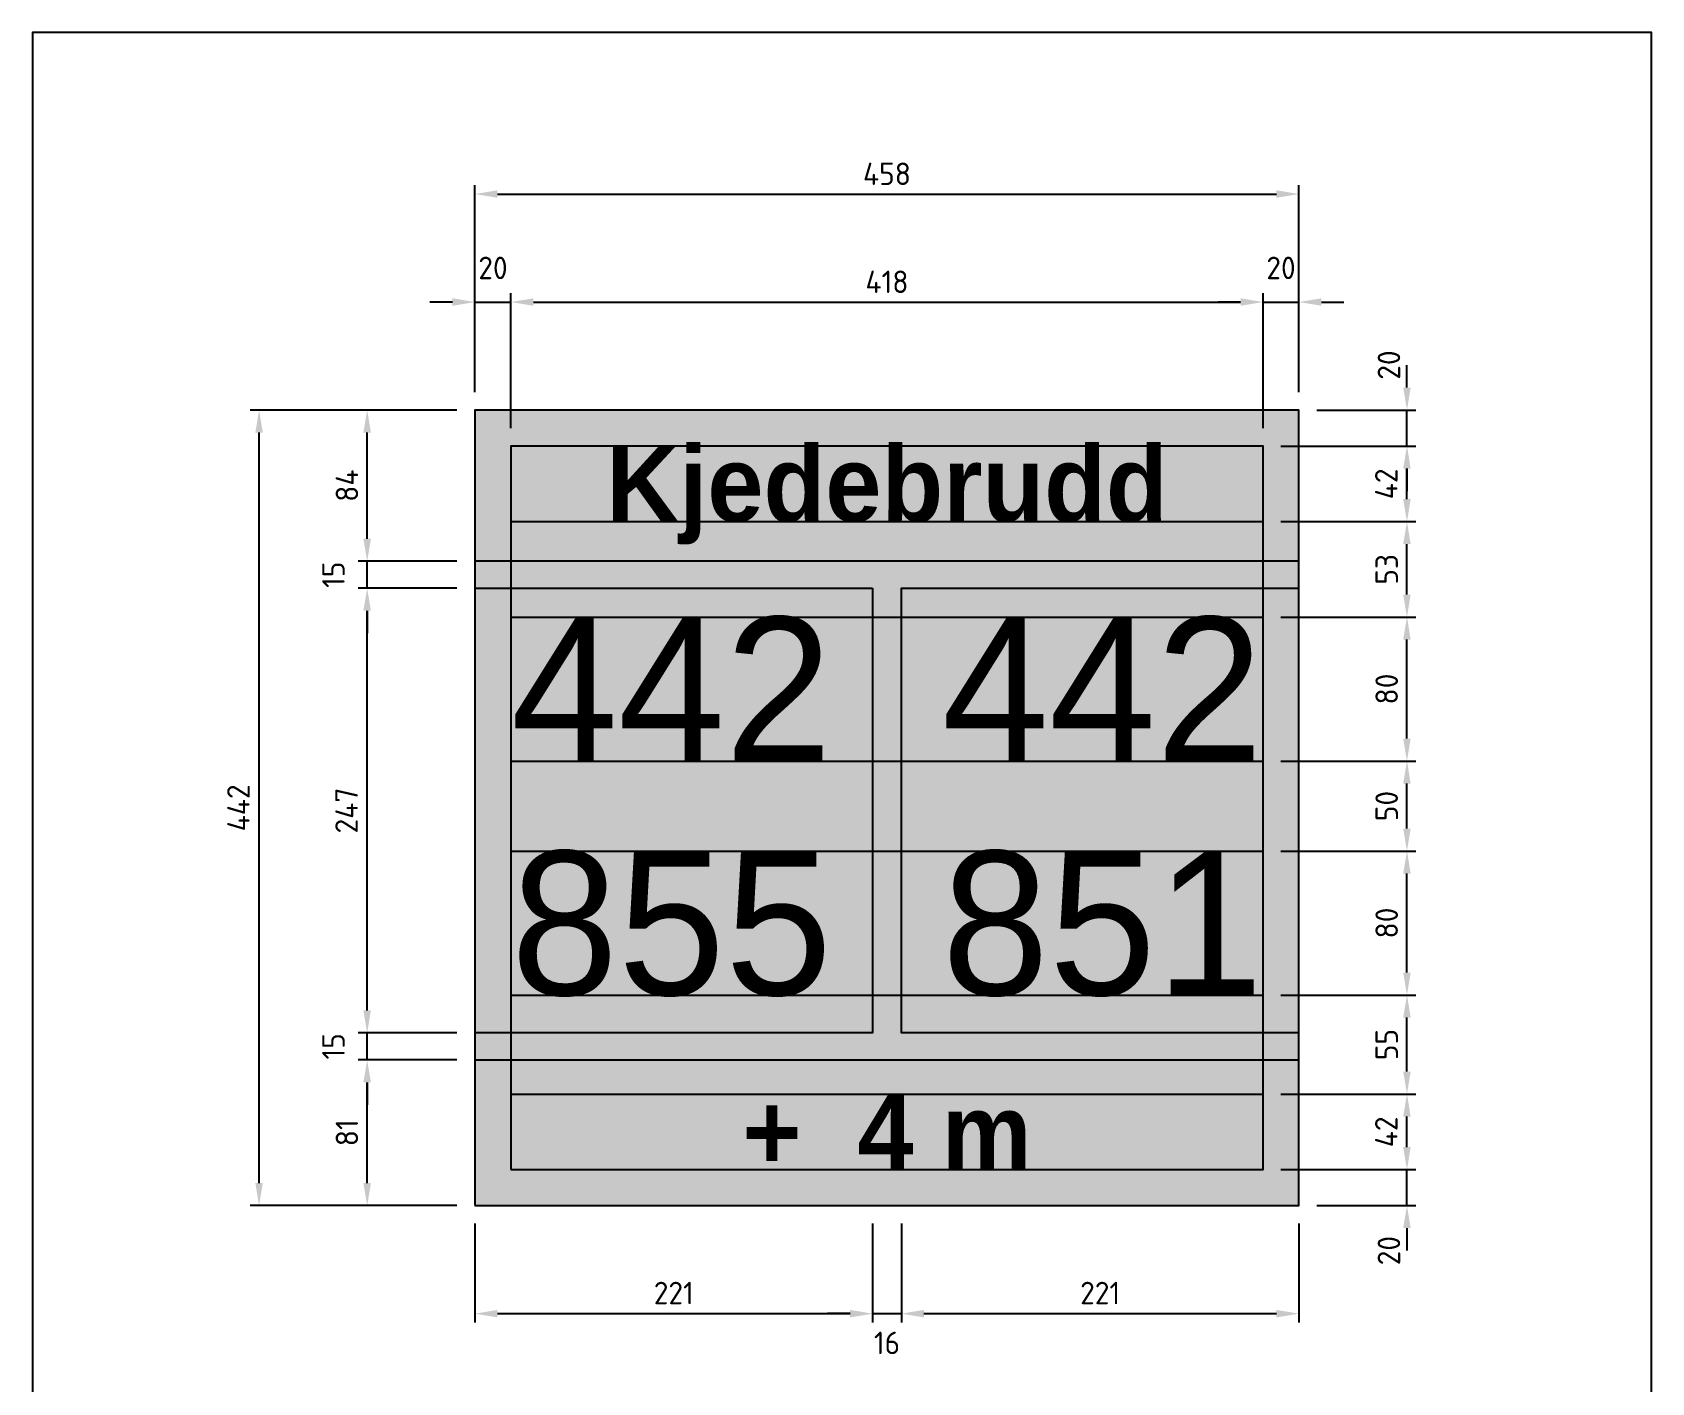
# Model space of a CAD drawing. Header units: millimetres. Extents: x 0 to 900, y 0 to 1385.
# Drawn here: x 0 to 900, y 635 to 1385 of the extents above; entities that cross this region are included whole.
import ezdxf

# ---------------------------------------------------------------- set-up
doc = ezdxf.new("R2010")
doc.units = ezdxf.units.MM
for name, color, linetype in [('DIM-ISO_1-10', 4, 'Continuous'), ('RAMME', 7, 'Continuous'), ('Skilt', 7, 'Continuous'), ('Skilt-kontur', 4, 'Continuous'), ('Skilt-tekst', 250, 'Continuous'), ('Skravur-Sort', 250, 'Continuous')]:
    doc.layers.add(name, color=color, linetype=linetype)
doc.layers.add('Hjelpelinjer', color=41, linetype='Continuous', plot=False)
doc.layers.add('Skravur-Gul', color=7, linetype='Continuous', true_color=0xffcc1f)
doc.styles.add('ISO25', font='ISO3098.shx')
doc.styles.add('NSB Myriad Semibold', font='Myrsmbd.ttf')
doc.dimstyles.new('DIM-ISO_1-5', dxfattribs={"dimscale": 5, "dimtxt": 2.5, "dimasz": 2.5, "dimexe": 1, "dimexo": 2, "dimgap": 1, "dimtad": 1, "dimdec": 0, "dimdsep": 46, "dimtxsty": 'ISO25', "dimcen": 0, "dimclrd": 256, "dimclre": 256, "dimclrt": 2, "dimadec": 0, "dimazin": 0, "dimtp": 0.1, "dimtm": 0.1, "dimtfac": 0.71, "dimtdec": 0, "dimtmove": 0, "dimatfit": 3, "dimfxl": 1, "dimtzin": 0, "dimarcsym": 0})

# ---------------------------------------------------------------- blocks, each defined once
blk = doc.blocks.new('*D8')
at = {"layer": 'Defpoints', "color": 0, "transparency": 16777216}
for p in [(186.08, 814.19), (246, 814.19), (246, 733.19)]:
    blk.add_point(p, dxfattribs=at)
at = {"layer": 'DIM-ISO_1-10', "lineweight": -2, "transparency": 16777216}
for p, q in [((236, 814.19), (181.08, 814.19)), ((186.08, 745.69), (186.08, 801.69)), ((236, 733.19), (181.08, 733.19))]:
    blk.add_line(p, q, dxfattribs=at)
at = {"layer": 'DIM-ISO_1-10', "transparency": 16777216}
for points in [[(183.99, 801.69), (188.16, 801.69), (186.08, 814.19)], [(183.99, 745.69), (188.16, 745.69), (186.08, 733.19)]]:
    blk.add_solid(points, dxfattribs=at)
at = {"layer": 'DIM-ISO_1-10', "color": 2, "transparency": 16777216, "insert": (174.83, 773.69), "char_height": 12.5, "attachment_point": 5, "rotation": 90, "style": 'ISO25'}
blk.add_mtext('81', dxfattribs=at)
blk = doc.blocks.new('*D9')
at = {"layer": 'Defpoints', "color": 0, "transparency": 16777216}
for p in [(186.08, 829.19), (246, 829.19), (246, 814.19)]:
    blk.add_point(p, dxfattribs=at)
at = {"layer": 'DIM-ISO_1-10', "lineweight": -2, "transparency": 16777216}
for p, q in [((186.08, 841.69), (186.08, 854.19)), ((236, 829.19), (181.08, 829.19)), ((186.08, 814.19), (186.08, 829.19)), ((236, 814.19), (181.08, 814.19)), ((186.08, 801.69), (186.08, 789.19))]:
    blk.add_line(p, q, dxfattribs=at)
at = {"layer": 'DIM-ISO_1-10', "transparency": 16777216}
for points in [[(183.99, 841.69), (188.16, 841.69), (186.08, 829.19)], [(183.99, 801.69), (188.16, 801.69), (186.08, 814.19)]]:
    blk.add_solid(points, dxfattribs=at)
at = {"layer": 'DIM-ISO_1-10', "color": 2, "transparency": 16777216, "insert": (167.33, 821.69), "char_height": 12.5, "attachment_point": 5, "rotation": 90, "style": 'ISO25'}
blk.add_mtext('15', dxfattribs=at)
blk = doc.blocks.new('*D10')
at = {"layer": 'Defpoints', "color": 0, "transparency": 16777216}
for p in [(186.08, 1076.19), (246, 1076.19), (246, 829.19)]:
    blk.add_point(p, dxfattribs=at)
at = {"layer": 'DIM-ISO_1-10', "lineweight": -2, "transparency": 16777216}
for p, q in [((236, 1076.19), (181.08, 1076.19)), ((186.08, 841.69), (186.08, 1063.69)), ((236, 829.19), (181.08, 829.19))]:
    blk.add_line(p, q, dxfattribs=at)
at = {"layer": 'DIM-ISO_1-10', "transparency": 16777216}
for points in [[(183.99, 1063.69), (188.16, 1063.69), (186.08, 1076.19)], [(183.99, 841.69), (188.16, 841.69), (186.08, 829.19)]]:
    blk.add_solid(points, dxfattribs=at)
at = {"layer": 'DIM-ISO_1-10', "color": 2, "transparency": 16777216, "insert": (174.61, 952.69), "char_height": 12.5, "attachment_point": 5, "rotation": 90, "style": 'ISO25'}
blk.add_mtext('247', dxfattribs=at)
blk = doc.blocks.new('*D11')
at = {"layer": 'Defpoints', "color": 0, "transparency": 16777216}
for p in [(186.08, 1091.19), (246, 1091.19), (246, 1076.19)]:
    blk.add_point(p, dxfattribs=at)
at = {"layer": 'DIM-ISO_1-10', "lineweight": -2, "transparency": 16777216}
for p, q in [((186.08, 1103.69), (186.08, 1116.19)), ((236, 1091.19), (181.08, 1091.19)), ((186.08, 1076.19), (186.08, 1091.19)), ((236, 1076.19), (181.08, 1076.19)), ((186.08, 1063.69), (186.08, 1051.19))]:
    blk.add_line(p, q, dxfattribs=at)
at = {"layer": 'DIM-ISO_1-10', "transparency": 16777216}
for points in [[(183.99, 1103.69), (188.16, 1103.69), (186.08, 1091.19)], [(183.99, 1063.69), (188.16, 1063.69), (186.08, 1076.19)]]:
    blk.add_solid(points, dxfattribs=at)
at = {"layer": 'DIM-ISO_1-10', "color": 2, "transparency": 16777216, "insert": (167.33, 1083.69), "char_height": 12.5, "attachment_point": 5, "rotation": 90, "style": 'ISO25'}
blk.add_mtext('15', dxfattribs=at)
blk = doc.blocks.new('*D12')
at = {"layer": 'Defpoints', "color": 0, "transparency": 16777216}
for p in [(186.08, 1175.19), (246, 1175.19), (246, 1091.19)]:
    blk.add_point(p, dxfattribs=at)
at = {"layer": 'DIM-ISO_1-10', "lineweight": -2, "transparency": 16777216}
for p, q in [((236, 1175.19), (181.08, 1175.19)), ((186.08, 1103.69), (186.08, 1162.69)), ((236, 1091.19), (181.08, 1091.19))]:
    blk.add_line(p, q, dxfattribs=at)
at = {"layer": 'DIM-ISO_1-10', "transparency": 16777216}
for points in [[(183.99, 1162.69), (188.16, 1162.69), (186.08, 1175.19)], [(183.99, 1103.69), (188.16, 1103.69), (186.08, 1091.19)]]:
    blk.add_solid(points, dxfattribs=at)
at = {"layer": 'DIM-ISO_1-10', "color": 2, "transparency": 16777216, "insert": (174.83, 1133.19), "char_height": 12.5, "attachment_point": 5, "rotation": 90, "style": 'ISO25'}
blk.add_mtext('84', dxfattribs=at)
blk = doc.blocks.new('*D13')
at = {"layer": 'Defpoints', "color": 0, "transparency": 16777216}
for p in [(266, 1235.19), (246, 1175.19), (266, 1155.19)]:
    blk.add_point(p, dxfattribs=at)
at = {"layer": 'DIM-ISO_1-10', "lineweight": -2, "transparency": 16777216}
for p, q in [((233.5, 1235.19), (221, 1235.19)), ((246, 1185.19), (246, 1240.19)), ((246, 1235.19), (266, 1235.19)), ((266, 1165.19), (266, 1240.19)), ((278.5, 1235.19), (291, 1235.19))]:
    blk.add_line(p, q, dxfattribs=at)
at = {"layer": 'DIM-ISO_1-10', "transparency": 16777216}
for points in [[(233.5, 1237.27), (233.5, 1233.1), (246, 1235.19)], [(278.5, 1237.27), (278.5, 1233.1), (266, 1235.19)]]:
    blk.add_solid(points, dxfattribs=at)
at = {"layer": 'DIM-ISO_1-10', "color": 2, "transparency": 16777216, "insert": (256, 1254.15), "char_height": 12.5, "attachment_point": 5, "style": 'ISO25'}
blk.add_mtext('20', dxfattribs=at)
blk = doc.blocks.new('*D14')
at = {"layer": 'Defpoints', "color": 0, "transparency": 16777216}
for p in [(684, 1235.19), (266, 1155.19), (684, 1155.19)]:
    blk.add_point(p, dxfattribs=at)
at = {"layer": 'DIM-ISO_1-10', "lineweight": -2, "transparency": 16777216}
for p, q in [((266, 1165.19), (266, 1240.19)), ((278.5, 1235.19), (671.5, 1235.19)), ((684, 1165.19), (684, 1240.19))]:
    blk.add_line(p, q, dxfattribs=at)
at = {"layer": 'DIM-ISO_1-10', "transparency": 16777216}
for points in [[(278.5, 1237.27), (278.5, 1233.1), (266, 1235.19)], [(671.5, 1237.27), (671.5, 1233.1), (684, 1235.19)]]:
    blk.add_solid(points, dxfattribs=at)
at = {"layer": 'DIM-ISO_1-10', "color": 2, "transparency": 16777216, "insert": (475, 1246.44), "char_height": 12.5, "attachment_point": 5, "style": 'ISO25'}
blk.add_mtext('418', dxfattribs=at)
blk = doc.blocks.new('*D15')
at = {"layer": 'Defpoints', "color": 0, "transparency": 16777216}
for p in [(704, 1235.19), (704, 1175.19), (684, 1155.19)]:
    blk.add_point(p, dxfattribs=at)
at = {"layer": 'DIM-ISO_1-10', "lineweight": -2, "transparency": 16777216}
for p, q in [((671.5, 1235.19), (659, 1235.19)), ((684, 1165.19), (684, 1240.19)), ((684, 1235.19), (704, 1235.19)), ((704, 1185.19), (704, 1240.19)), ((716.5, 1235.19), (729, 1235.19))]:
    blk.add_line(p, q, dxfattribs=at)
at = {"layer": 'DIM-ISO_1-10', "transparency": 16777216}
for points in [[(671.5, 1237.27), (671.5, 1233.1), (684, 1235.19)], [(716.5, 1237.27), (716.5, 1233.1), (704, 1235.19)]]:
    blk.add_solid(points, dxfattribs=at)
at = {"layer": 'DIM-ISO_1-10', "color": 2, "transparency": 16777216, "insert": (694, 1254.15), "char_height": 12.5, "attachment_point": 5, "style": 'ISO25'}
blk.add_mtext('20', dxfattribs=at)
blk = doc.blocks.new('*D16')
at = {"layer": 'Defpoints', "color": 0, "transparency": 16777216}
for p in [(684, 753.19), (764, 753.19), (704, 733.19)]:
    blk.add_point(p, dxfattribs=at)
at = {"layer": 'DIM-ISO_1-10', "lineweight": -2, "transparency": 16777216}
for p, q in [((764, 765.69), (764, 778.19)), ((694, 753.19), (769, 753.19)), ((764, 733.19), (764, 753.19)), ((714, 733.19), (769, 733.19)), ((764, 720.69), (764, 708.19))]:
    blk.add_line(p, q, dxfattribs=at)
at = {"layer": 'DIM-ISO_1-10', "transparency": 16777216}
for points in [[(761.92, 765.69), (766.08, 765.69), (764, 753.19)], [(761.92, 720.69), (766.08, 720.69), (764, 733.19)]]:
    blk.add_solid(points, dxfattribs=at)
at = {"layer": 'DIM-ISO_1-10', "color": 2, "transparency": 16777216, "insert": (754, 708.19), "char_height": 12.5, "attachment_point": 5, "rotation": 90, "style": 'ISO25'}
blk.add_mtext('20', dxfattribs=at)
blk = doc.blocks.new('*D17')
at = {"layer": 'Defpoints', "color": 0, "transparency": 16777216}
for p in [(684, 795.19), (764, 795.19), (684, 753.19)]:
    blk.add_point(p, dxfattribs=at)
at = {"layer": 'DIM-ISO_1-10', "lineweight": -2, "transparency": 16777216}
for p, q in [((694, 795.19), (769, 795.19)), ((764, 765.69), (764, 782.69)), ((694, 753.19), (769, 753.19))]:
    blk.add_line(p, q, dxfattribs=at)
at = {"layer": 'DIM-ISO_1-10', "transparency": 16777216}
for points in [[(761.92, 782.69), (766.08, 782.69), (764, 795.19)], [(761.92, 765.69), (766.08, 765.69), (764, 753.19)]]:
    blk.add_solid(points, dxfattribs=at)
at = {"layer": 'DIM-ISO_1-10', "color": 2, "transparency": 16777216, "insert": (752.53, 774.19), "char_height": 12.5, "attachment_point": 5, "rotation": 90, "style": 'ISO25'}
blk.add_mtext('42', dxfattribs=at)
blk = doc.blocks.new('*D18')
at = {"layer": 'Defpoints', "color": 0, "transparency": 16777216}
for p in [(684, 850.19), (764, 850.19), (684, 795.19)]:
    blk.add_point(p, dxfattribs=at)
at = {"layer": 'DIM-ISO_1-10', "lineweight": -2, "transparency": 16777216}
for p, q in [((694, 850.19), (769, 850.19)), ((764, 807.69), (764, 837.69)), ((694, 795.19), (769, 795.19))]:
    blk.add_line(p, q, dxfattribs=at)
at = {"layer": 'DIM-ISO_1-10', "transparency": 16777216}
for points in [[(761.92, 837.69), (766.08, 837.69), (764, 850.19)], [(761.92, 807.69), (766.08, 807.69), (764, 795.19)]]:
    blk.add_solid(points, dxfattribs=at)
at = {"layer": 'DIM-ISO_1-10', "color": 2, "transparency": 16777216, "insert": (752.75, 822.69), "char_height": 12.5, "attachment_point": 5, "rotation": 90, "style": 'ISO25'}
blk.add_mtext('55', dxfattribs=at)
blk = doc.blocks.new('*D19')
at = {"layer": 'Defpoints', "color": 0, "transparency": 16777216}
for p in [(684, 930.19), (764, 930.19), (684, 850.19)]:
    blk.add_point(p, dxfattribs=at)
at = {"layer": 'DIM-ISO_1-10', "lineweight": -2, "transparency": 16777216}
for p, q in [((694, 930.19), (769, 930.19)), ((764, 862.69), (764, 917.69)), ((694, 850.19), (769, 850.19))]:
    blk.add_line(p, q, dxfattribs=at)
at = {"layer": 'DIM-ISO_1-10', "transparency": 16777216}
for points in [[(761.92, 917.69), (766.08, 917.69), (764, 930.19)], [(761.92, 862.69), (766.08, 862.69), (764, 850.19)]]:
    blk.add_solid(points, dxfattribs=at)
at = {"layer": 'DIM-ISO_1-10', "color": 2, "transparency": 16777216, "insert": (752.75, 890.19), "char_height": 12.5, "attachment_point": 5, "rotation": 90, "style": 'ISO25'}
blk.add_mtext('80', dxfattribs=at)
blk = doc.blocks.new('*D20')
at = {"layer": 'Defpoints', "color": 0, "transparency": 16777216}
for p in [(684, 980.19), (764, 980.19), (684, 930.19)]:
    blk.add_point(p, dxfattribs=at)
at = {"layer": 'DIM-ISO_1-10', "lineweight": -2, "transparency": 16777216}
for p, q in [((694, 980.19), (769, 980.19)), ((764, 942.69), (764, 967.69)), ((694, 930.19), (769, 930.19))]:
    blk.add_line(p, q, dxfattribs=at)
at = {"layer": 'DIM-ISO_1-10', "transparency": 16777216}
for points in [[(761.92, 967.69), (766.08, 967.69), (764, 980.19)], [(761.92, 942.69), (766.08, 942.69), (764, 930.19)]]:
    blk.add_solid(points, dxfattribs=at)
at = {"layer": 'DIM-ISO_1-10', "color": 2, "transparency": 16777216, "insert": (752.75, 955.19), "char_height": 12.5, "attachment_point": 5, "rotation": 90, "style": 'ISO25'}
blk.add_mtext('50', dxfattribs=at)
blk = doc.blocks.new('*D21')
at = {"layer": 'Defpoints', "color": 0, "transparency": 16777216}
for p in [(684, 1060.19), (764, 1060.19), (684, 980.19)]:
    blk.add_point(p, dxfattribs=at)
at = {"layer": 'DIM-ISO_1-10', "lineweight": -2, "transparency": 16777216}
for p, q in [((694, 1060.19), (769, 1060.19)), ((764, 992.69), (764, 1047.69)), ((694, 980.19), (769, 980.19))]:
    blk.add_line(p, q, dxfattribs=at)
at = {"layer": 'DIM-ISO_1-10', "transparency": 16777216}
for points in [[(761.92, 1047.69), (766.08, 1047.69), (764, 1060.19)], [(761.92, 992.69), (766.08, 992.69), (764, 980.19)]]:
    blk.add_solid(points, dxfattribs=at)
at = {"layer": 'DIM-ISO_1-10', "color": 2, "transparency": 16777216, "insert": (752.75, 1020.19), "char_height": 12.5, "attachment_point": 5, "rotation": 90, "style": 'ISO25'}
blk.add_mtext('80', dxfattribs=at)
blk = doc.blocks.new('*D22')
at = {"layer": 'Defpoints', "color": 0, "transparency": 16777216}
for p in [(684, 1113.19), (764, 1113.19), (684, 1060.19)]:
    blk.add_point(p, dxfattribs=at)
at = {"layer": 'DIM-ISO_1-10', "lineweight": -2, "transparency": 16777216}
for p, q in [((694, 1113.19), (769, 1113.19)), ((764, 1072.69), (764, 1100.69)), ((694, 1060.19), (769, 1060.19))]:
    blk.add_line(p, q, dxfattribs=at)
at = {"layer": 'DIM-ISO_1-10', "transparency": 16777216}
for points in [[(761.92, 1100.69), (766.08, 1100.69), (764, 1113.19)], [(761.92, 1072.69), (766.08, 1072.69), (764, 1060.19)]]:
    blk.add_solid(points, dxfattribs=at)
at = {"layer": 'DIM-ISO_1-10', "color": 2, "transparency": 16777216, "insert": (752.75, 1086.69), "char_height": 12.5, "attachment_point": 5, "rotation": 90, "style": 'ISO25'}
blk.add_mtext('53', dxfattribs=at)
blk = doc.blocks.new('*D23')
at = {"layer": 'Defpoints', "color": 0, "transparency": 16777216}
for p in [(684, 1155.19), (764, 1155.19), (684, 1113.19)]:
    blk.add_point(p, dxfattribs=at)
at = {"layer": 'DIM-ISO_1-10', "lineweight": -2, "transparency": 16777216}
for p, q in [((694, 1155.19), (769, 1155.19)), ((764, 1125.69), (764, 1142.69)), ((694, 1113.19), (769, 1113.19))]:
    blk.add_line(p, q, dxfattribs=at)
at = {"layer": 'DIM-ISO_1-10', "transparency": 16777216}
for points in [[(761.92, 1142.69), (766.08, 1142.69), (764, 1155.19)], [(761.92, 1125.69), (766.08, 1125.69), (764, 1113.19)]]:
    blk.add_solid(points, dxfattribs=at)
at = {"layer": 'DIM-ISO_1-10', "color": 2, "transparency": 16777216, "insert": (752.53, 1134.19), "char_height": 12.5, "attachment_point": 5, "rotation": 90, "style": 'ISO25'}
blk.add_mtext('42', dxfattribs=at)
blk = doc.blocks.new('*D24')
at = {"layer": 'Defpoints', "color": 0, "transparency": 16777216}
for p in [(704, 1175.19), (764, 1175.19), (684, 1155.19)]:
    blk.add_point(p, dxfattribs=at)
at = {"layer": 'DIM-ISO_1-10', "lineweight": -2, "transparency": 16777216}
for p, q in [((764, 1187.69), (764, 1200.19)), ((714, 1175.19), (769, 1175.19)), ((764, 1155.19), (764, 1175.19)), ((694, 1155.19), (769, 1155.19)), ((764, 1142.69), (764, 1130.19))]:
    blk.add_line(p, q, dxfattribs=at)
at = {"layer": 'DIM-ISO_1-10', "transparency": 16777216}
for points in [[(761.92, 1187.69), (766.08, 1187.69), (764, 1175.19)], [(761.92, 1142.69), (766.08, 1142.69), (764, 1155.19)]]:
    blk.add_solid(points, dxfattribs=at)
at = {"layer": 'DIM-ISO_1-10', "color": 2, "transparency": 16777216, "insert": (754, 1200.19), "char_height": 12.5, "attachment_point": 5, "rotation": 90, "style": 'ISO25'}
blk.add_mtext('20', dxfattribs=at)
blk = doc.blocks.new('*D25')
at = {"layer": 'Defpoints', "color": 0, "transparency": 16777216}
for p in [(246, 733.19), (467, 733.19), (467, 673.19)]:
    blk.add_point(p, dxfattribs=at)
at = {"layer": 'DIM-ISO_1-10', "lineweight": -2, "transparency": 16777216}
for p, q in [((246, 723.19), (246, 668.19)), ((467, 723.19), (467, 668.19)), ((258.5, 673.19), (454.5, 673.19))]:
    blk.add_line(p, q, dxfattribs=at)
at = {"layer": 'DIM-ISO_1-10', "transparency": 16777216}
for points in [[(258.5, 675.27), (258.5, 671.1), (246, 673.19)], [(454.5, 675.27), (454.5, 671.1), (467, 673.19)]]:
    blk.add_solid(points, dxfattribs=at)
at = {"layer": 'DIM-ISO_1-10', "color": 2, "transparency": 16777216, "insert": (356.5, 684.65), "char_height": 12.5, "attachment_point": 5, "style": 'ISO25'}
blk.add_mtext('221', dxfattribs=at)
blk = doc.blocks.new('*D26')
at = {"layer": 'Defpoints', "color": 0, "transparency": 16777216}
for p in [(467, 733.19), (483, 733.19), (483, 673.19)]:
    blk.add_point(p, dxfattribs=at)
at = {"layer": 'DIM-ISO_1-10', "lineweight": -2, "transparency": 16777216}
for p, q in [((467, 723.19), (467, 668.19)), ((483, 723.19), (483, 668.19)), ((454.5, 673.19), (442, 673.19)), ((467, 673.19), (483, 673.19)), ((495.5, 673.19), (508, 673.19))]:
    blk.add_line(p, q, dxfattribs=at)
at = {"layer": 'DIM-ISO_1-10', "transparency": 16777216}
for points in [[(454.5, 675.27), (454.5, 671.1), (467, 673.19)], [(495.5, 675.27), (495.5, 671.1), (483, 673.19)]]:
    blk.add_solid(points, dxfattribs=at)
at = {"layer": 'DIM-ISO_1-10', "color": 2, "transparency": 16777216, "insert": (475, 656.94), "char_height": 12.5, "attachment_point": 5, "style": 'ISO25'}
blk.add_mtext('16', dxfattribs=at)
blk = doc.blocks.new('*D27')
at = {"layer": 'Defpoints', "color": 0, "transparency": 16777216}
for p in [(483, 733.19), (704, 733.19), (704, 673.19)]:
    blk.add_point(p, dxfattribs=at)
at = {"layer": 'DIM-ISO_1-10', "lineweight": -2, "transparency": 16777216}
for p, q in [((483, 723.19), (483, 668.19)), ((704, 723.19), (704, 668.19)), ((495.5, 673.19), (691.5, 673.19))]:
    blk.add_line(p, q, dxfattribs=at)
at = {"layer": 'DIM-ISO_1-10', "transparency": 16777216}
for points in [[(495.5, 675.27), (495.5, 671.1), (483, 673.19)], [(691.5, 675.27), (691.5, 671.1), (704, 673.19)]]:
    blk.add_solid(points, dxfattribs=at)
at = {"layer": 'DIM-ISO_1-10', "color": 2, "transparency": 16777216, "insert": (593.5, 684.65), "char_height": 12.5, "attachment_point": 5, "style": 'ISO25'}
blk.add_mtext('221', dxfattribs=at)
blk = doc.blocks.new('*D28')
at = {"layer": 'Defpoints', "color": 0, "transparency": 16777216}
for p in [(704, 1295.19), (246, 1175.19), (704, 1175.19)]:
    blk.add_point(p, dxfattribs=at)
at = {"layer": 'DIM-ISO_1-10', "lineweight": -2, "transparency": 16777216}
for p, q in [((246, 1185.19), (246, 1300.19)), ((704, 1185.19), (704, 1300.19)), ((258.5, 1295.19), (691.5, 1295.19))]:
    blk.add_line(p, q, dxfattribs=at)
at = {"layer": 'DIM-ISO_1-10', "transparency": 16777216}
for points in [[(258.5, 1297.27), (258.5, 1293.1), (246, 1295.19)], [(691.5, 1297.27), (691.5, 1293.1), (704, 1295.19)]]:
    blk.add_solid(points, dxfattribs=at)
at = {"layer": 'DIM-ISO_1-10', "color": 2, "transparency": 16777216, "insert": (475, 1306.44), "char_height": 12.5, "attachment_point": 5, "style": 'ISO25'}
blk.add_mtext('458', dxfattribs=at)
blk = doc.blocks.new('*D29')
at = {"layer": 'Defpoints', "color": 0, "transparency": 16777216}
for p in [(126, 1175.19), (246, 1175.19), (246, 733.19)]:
    blk.add_point(p, dxfattribs=at)
at = {"layer": 'DIM-ISO_1-10', "lineweight": -2, "transparency": 16777216}
for p, q in [((236, 1175.19), (121, 1175.19)), ((126, 745.69), (126, 1162.69)), ((236, 733.19), (121, 733.19))]:
    blk.add_line(p, q, dxfattribs=at)
at = {"layer": 'DIM-ISO_1-10', "transparency": 16777216}
for points in [[(123.92, 1162.69), (128.08, 1162.69), (126, 1175.19)], [(123.92, 745.69), (128.08, 745.69), (126, 733.19)]]:
    blk.add_solid(points, dxfattribs=at)
at = {"layer": 'DIM-ISO_1-10', "color": 2, "transparency": 16777216, "insert": (114.53, 954.19), "char_height": 12.5, "attachment_point": 5, "rotation": 90, "style": 'ISO25'}
blk.add_mtext('442', dxfattribs=at)

msp = doc.modelspace()

# ---------------------------------------------------------------- hatches: boundary and pattern name
at = {"layer": 'Skravur-Gul'}
h = msp.add_hatch(color=256, dxfattribs=at)
h.dxf.hatch_style = 1
h.paths.add_polyline_path([(467, 1076.19), (467, 829.19), (246, 829.19), (246, 814.19), (704, 814.19), (704, 829.19), (483, 829.19), (483, 1076.19), (704, 1076.19), (704, 1091.19), (246, 1091.19), (246, 1076.19)], flags=16)
h.paths.add_polyline_path([(246, 733.19), (704, 733.19), (704, 1175.19), (246, 1175.19)])
at = {"layer": 'Skravur-Sort'}
h = msp.add_hatch(color=256, dxfattribs=at)
h.dxf.hatch_style = 1
h.paths.add_polyline_path([(467, 1076.19), (467, 829.19), (246, 829.19), (246, 814.19), (704, 814.19), (704, 829.19), (483, 829.19), (483, 1076.19), (704, 1076.19), (704, 1091.19), (246, 1091.19), (246, 1076.19)])

# ---------------------------------------------------------------- linework, layer by layer
at = {"layer": 'Hjelpelinjer'}
for p, q in [((266, 1113.19), (684, 1113.19)), ((266, 1060.19), (684, 1060.19)), ((266, 980.19), (684, 980.19)), ((266, 930.19), (684, 930.19)), ((266, 850.19), (684, 850.19)), ((266, 795.19), (684, 795.19))]:
    msp.add_line(p, q, dxfattribs=at)
msp.add_lwpolyline([(266, 753.19), (684, 753.19), (684, 1155.19), (266, 1155.19)], close=True, dxfattribs=at)
at = {"layer": 'RAMME'}
msp.add_lwpolyline([(0, 0), (900, 0), (900, 1385), (0, 1385)], close=True, dxfattribs=at)
at = {"layer": 'Skilt'}
msp.add_lwpolyline([(246, 733.19), (704, 733.19), (704, 1175.19), (246, 1175.19)], close=True, dxfattribs=at)
at = {"layer": 'Skilt-kontur'}
msp.add_lwpolyline([(467, 1076.19), (467, 829.19), (246, 829.19), (246, 814.19), (704, 814.19), (704, 829.19), (483, 829.19), (483, 1076.19), (704, 1076.19), (704, 1091.19), (246, 1091.19), (246, 1076.19), (467, 1076.19)], close=True, dxfattribs=at)

# ---------------------------------------------------------------- texts
at = {"layer": 'Skilt-tekst', "style": 'NSB Myriad Semibold'}
for s, width, gutter_width, insert, char_height, attachment_point in [('{\\fNSBMyriad SemiBold|b0|i0|c0|p2;Kjedebrudd}', 300, 1.25, (475, 1155.19), 42, 2), ('442', 152, 65, (266, 1060.19), 80, 1), ('442', 152, 65, (684, 1060.19), 80, 3), ('855', 152, 65, (266, 930.19), 80, 1), ('851', 152, 65, (684, 930.19), 80, 3), ('{\\fNSBMyriad SemiBold|b0|i0|c0|p2;+  4 m}', 300, 1.25, (475, 795.19), 42, 2)]:
    msp.add_mtext_dynamic_manual_height_columns(s, width=width, gutter_width=gutter_width, heights=[0], dxfattribs=dict(at, insert=insert, char_height=char_height, attachment_point=attachment_point))

# ---------------------------------------------------------------- dimensions: what is measured, and where the dimension line sits
at = {"layer": 'DIM-ISO_1-10'}
for base, p1, p2, picture, middle in [((704, 1295.19), (246, 1175.19), (704, 1175.19), '*D28', (475, 1306.44)), ((467, 673.19), (246, 733.19), (467, 733.19), '*D25', (356.5, 684.65))]:
    dim = msp.add_linear_dim(base=base, p1=p1, p2=p2, dimstyle='DIM-ISO_1-5', dxfattribs=at)
    dim.commit()
    dim.dimension.update_dxf_attribs({"geometry": picture, "text_midpoint": middle})
for base, p1, p2, override, picture, middle in [((266, 1235.19), (246, 1175.19), (266, 1155.19), {"dimtmove": 2}, '*D13', (256, 1254.15)), ((704, 1235.19), (684, 1155.19), (704, 1175.19), {"dimtmove": 2}, '*D15', (694, 1254.15)), ((684, 1235.19), (266, 1155.19), (684, 1155.19), {"dimtmove": 1}, '*D14', (475, 1246.44)), ((704, 673.19), (483, 733.19), (704, 733.19), {"dimtmove": 1}, '*D27', (593.5, 684.65))]:
    dim = msp.add_linear_dim(base=base, p1=p1, p2=p2, dimstyle='DIM-ISO_1-5', override=override, dxfattribs=at)
    dim.commit()
    dim.dimension.update_dxf_attribs({"geometry": picture, "text_midpoint": middle})
for base, p1, p2, picture, middle in [((764, 1175.19), (684, 1155.19), (704, 1175.19), '*D24', (754, 1200.19)), ((764, 753.19), (704, 733.19), (684, 753.19), '*D16', (754, 708.19))]:
    dim = msp.add_linear_dim(base=base, p1=p1, p2=p2, angle=90, dimstyle='DIM-ISO_1-5', override={"dimtmove": 2}, dxfattribs=at)
    dim.commit()
    dim.dimension.update_dxf_attribs({"geometry": picture, "text_midpoint": middle, "dimtype": 160})
for base, p2, picture, middle in [((126, 1175.19), (246, 1175.19), '*D29', (114.53, 954.19)), ((186.08, 814.19), (246, 814.19), '*D8', (174.83, 773.69))]:
    dim = msp.add_linear_dim(base=base, p1=(246, 733.19), p2=p2, angle=90, dimstyle='DIM-ISO_1-5', dxfattribs=at)
    dim.commit()
    dim.dimension.update_dxf_attribs({"geometry": picture, "text_midpoint": middle})
for base, p1, p2, override, picture, middle in [((186.08, 1175.19), (246, 1091.19), (246, 1175.19), {"dimtmove": 1}, '*D12', (174.83, 1133.19)), ((764, 1155.19), (684, 1113.19), (684, 1155.19), {"dimtmove": 1}, '*D23', (752.53, 1134.19)), ((186.08, 1091.19), (246, 1076.19), (246, 1091.19), {"dimtmove": 2}, '*D11', (167.33, 1083.69)), ((764, 1113.19), (684, 1060.19), (684, 1113.19), {"dimtmove": 1}, '*D22', (752.75, 1086.69)), ((186.08, 1076.19), (246, 829.19), (246, 1076.19), {"dimtmove": 1}, '*D10', (174.61, 952.69)), ((764, 1060.19), (684, 980.19), (684, 1060.19), {"dimtmove": 1}, '*D21', (752.75, 1020.19)), ((764, 980.19), (684, 930.19), (684, 980.19), {"dimtmove": 1}, '*D20', (752.75, 955.19)), ((764, 930.19), (684, 850.19), (684, 930.19), {"dimtmove": 1}, '*D19', (752.75, 890.19)), ((186.08, 829.19), (246, 814.19), (246, 829.19), {"dimtmove": 2}, '*D9', (167.33, 821.69)), ((764, 850.19), (684, 795.19), (684, 850.19), {"dimtmove": 1}, '*D18', (752.75, 822.69)), ((764, 795.19), (684, 753.19), (684, 795.19), {"dimtmove": 1}, '*D17', (752.53, 774.19))]:
    dim = msp.add_linear_dim(base=base, p1=p1, p2=p2, angle=90, dimstyle='DIM-ISO_1-5', override=override, dxfattribs=at)
    dim.commit()
    dim.dimension.update_dxf_attribs({"geometry": picture, "text_midpoint": middle})
dim = msp.add_linear_dim(base=(483, 673.19), p1=(467, 733.19), p2=(483, 733.19), dimstyle='DIM-ISO_1-5', override={"dimtmove": 2}, dxfattribs=at)
dim.commit()
dim.dimension.update_dxf_attribs({"geometry": '*D26', "text_midpoint": (475, 656.94), "dimtype": 160})

doc.saveas('drawing.dxf')
